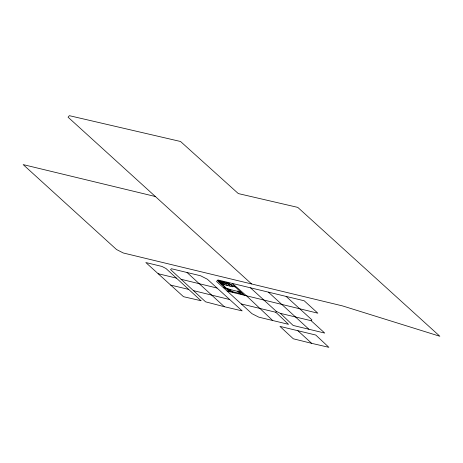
<?xml version="1.0" encoding="UTF-8"?>
<svg xmlns="http://www.w3.org/2000/svg" width="463" height="463" viewBox="0 0 463 463"><rect width="100%" height="100%" fill="white"/><g stroke="black" fill="none" stroke-linecap="round" stroke-linejoin="round"><path stroke-width="0.69" d="M227.13 291.077L317.844 313.191L304.214 300.788L217.882 279.941L216.545 281.446L251.994 313.694L258.776 317.149L288.536 324.337L275.826 312.27L276.295 311.35L250.454 287.807M276.295 311.35L280.387 313.364L311.13 320.703L311.906 319.858L286.128 296.424M311.703 343.349L293.316 338.794L279.953 326.392L315.76 335.038L328.88 347.325L311.703 343.349L297.859 330.715M224.347 306.72L242.172 310.887L207.366 279.23L200.572 275.769L171.385 268.725L170.563 269.611L205.589 301.83L224.347 306.72L187.017 272.493M170.697 285.092L188.707 289.416M155.232 196.491L23.15 164.596L116.508 249.522L123.291 252.983L342.579 305.927L439.85 336.26L297.773 207.383L238.323 193.58L180.547 141.493L69.346 115.675L68.078 117.208L251.612 283.964M221.262 283.559L223.282 284.045L221.407 282.337M235.273 286.944L232.472 286.267L230.591 284.554M223.276 287.569L229.017 288.958L232.872 292.466M240.5 291.731L237.629 291.036L241.483 294.549M229.48 289.375L238.092 291.459M227.437 289.172L229.457 289.664L231.332 291.372M241.449 292.558L238.642 291.881L240.523 293.594M158.149 273.714L176.415 278.107M243.33 294.271L228.531 290.695L218.6 281.66L233.398 285.231L244.354 295.238M241.287 303.954L275.826 312.27M181.074 279.276L217.043 288.038M193.407 290.619L229.683 299.532M232.304 283.425L246.426 295.741L272.695 320.512M311.13 320.703L324.725 333.071L293.131 325.448L280.399 313.364M226.268 282.621L230.128 286.128M223.398 281.926L227.258 285.44M220.527 281.232L224.387 284.745M219.387 281.851L229.318 290.886M226.147 288.264L230.001 291.771M268.384 292.136L308.919 329.257M200.994 300.724L183.498 296.696L145.833 262.55L161.94 266.439L165.986 268.511L200.994 300.724M229.139 283.315L217.656 280.543L221.517 284.05L232.999 286.823L229.139 283.315"/></g></svg>
